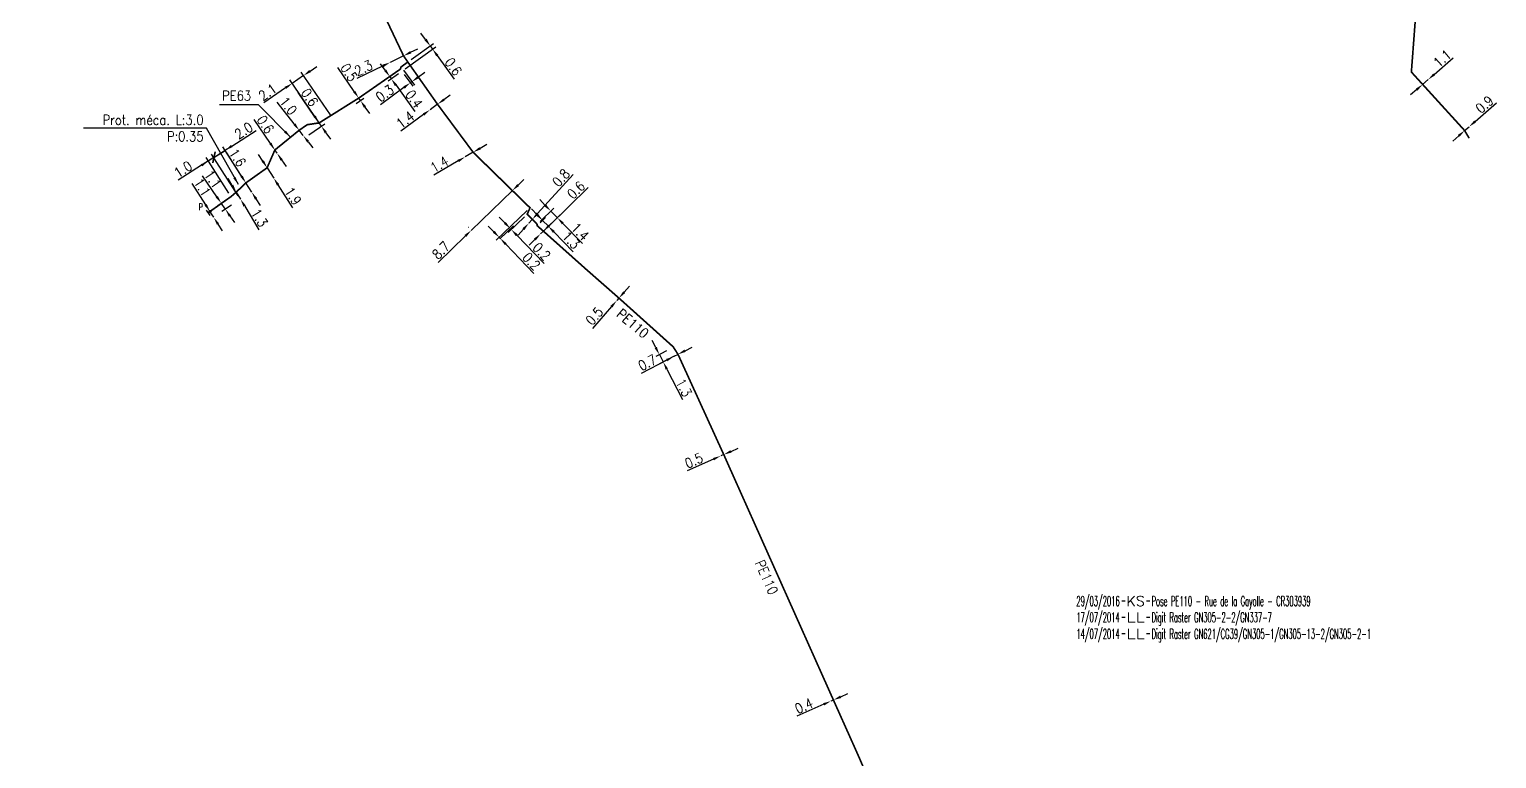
# Model space of a CAD drawing. Header units: millimetres. Extents: x 107999 to 109004, y 120010 to 121005.
# Drawn here: x 108782.5 to 109004.2, y 120243.1 to 120353.3 of the extents above; entities that cross this region are included whole.
import ezdxf
from ezdxf.enums import TextEntityAlignment as Align

# ---------------------------------------------------------------- set-up
doc = ezdxf.new("R2010")
doc.units = ezdxf.units.MM
doc.header["$PDMODE"] = 34
for name, pattern in [('DOT', [6.35, 0, -6.35]), ('L_100_PE', [14, 10, -1.5, 1, -1.5]), ('L_25_PE', [2000, 1000, 1000])]:
    doc.linetypes.add(name, pattern=pattern)
doc.layers.get('0').update_dxf_attribs({"linetype": 'CONTINUOUS'})
doc.layers.get('Defpoints').update_dxf_attribs({"linetype": 'CONTINUOUS'})
for name, color, linetype in [('L_140', 3, 'CONTINUOUS'), ('L_150', 1, 'CONTINUOUS'), ('L_300', 7, 'CONTINUOUS'), ('L_340', 7, 'CONTINUOUS'), ('L_420', 7, 'DOT'), ('L_910', 7, 'CONTINUOUS')]:
    doc.layers.add(name, color=color, linetype=linetype)
doc.styles.add('G_ROMANS', font='ROMANS.SHX', dxfattribs={"width": 0.75})
doc.styles.get("Standard").update_dxf_attribs({"font": 'romans.shx', "width": 0.85})
doc.dimstyles.get("Standard").update_dxf_attribs({"dimtxt": 1.5, "dimasz": 1.2, "dimexe": 0.625, "dimexo": 0.625, "dimgap": 0.25, "dimtad": 1, "dimdec": 1, "dimzin": 0, "dimdsep": 46, "dimtxsty": 'Standard', "dimcen": -0.5, "dimadec": 0, "dimazin": 0, "dimtfac": 1, "dimtdec": 1, "dimtmove": 0, "dimatfit": 3, "dimfxl": 0, "dimtolj": 1, "dimtzin": 0, "dimarcsym": 0})

# ---------------------------------------------------------------- blocks, each defined once
blk = doc.blocks.new('GIS_MODF')
at = {"color": 0, "linetype": 'Continuous', "flags": 128}
for points in [[(-2.18, -0.01), (-1.68, -0.01)], [(1.52, -0.01), (2.02, -0.01)]]:
    blk.add_lwpolyline(points, dxfattribs=at)
at = {"color": 0, "linetype": 'Continuous', "width": 0.5}
blk.add_attdef('DATE', text='', height=1.5, dxfattribs=at).set_placement((-2.5, -0.8), align=Align.RIGHT)
at = {"color": 0, "linetype": 'Continuous', "width": 1.771291}
blk.add_attdef('USER', text='', height=1.5, dxfattribs=at).set_placement((-1.51, -0.8), (1.28, -0.8), align=Align.FIT)
at = {"color": 0, "linetype": 'Continuous', "width": 0.5}
blk.add_attdef('DESC', (2.29, -0.8), '', height=1.5, dxfattribs=at)
blk = doc.blocks.new('*D653')
at = {"layer": 'Defpoints', "color": 0, "linetype": 'Continuous', "transparency": 16777216}
for p in [(108903.95, 120251.97), (108903.95, 120251.97), (108903.58, 120251.81)]:
    blk.add_point(p, dxfattribs=at)
at = {"layer": 'L_150', "color": 0, "linetype": 'Continuous', "lineweight": -2, "transparency": 16777216}
for p, q in [((108903.95, 120251.97), (108903.58, 120251.81)), ((108905.05, 120252.46), (108906.14, 120252.94)), ((108902.49, 120251.32), (108898.44, 120249.52)), ((108904.2, 120251.4), (108904.2, 120251.4))]:
    blk.add_line(p, q, dxfattribs=at)
at = {"layer": 'L_150', "color": 0, "linetype": 'Continuous', "transparency": 16777216}
for points in [[(108904.96, 120252.64), (108905.13, 120252.27), (108903.95, 120251.97)], [(108902.41, 120251.5), (108902.57, 120251.14), (108903.58, 120251.81)]]:
    blk.add_solid(points, dxfattribs=at)
at = {"layer": 'L_150', "color": 0, "linetype": 'Continuous', "transparency": 16777216, "insert": (108899.51, 120251.09), "char_height": 1.5, "attachment_point": 5, "rotation": 23.966}
blk.add_mtext('\\A1;0.4', dxfattribs=at)
blk = doc.blocks.new('*D654')
at = {"layer": 'Defpoints', "color": 0, "linetype": 'Continuous', "transparency": 16777216}
for p in [(108886.92, 120288.86), (108887.38, 120289.06), (108887.38, 120289.06)]:
    blk.add_point(p, dxfattribs=at)
at = {"layer": 'L_150', "color": 0, "linetype": 'Continuous', "lineweight": -2, "transparency": 16777216}
for p, q in [((108888.48, 120289.55), (108889.58, 120290.03)), ((108885.83, 120288.37), (108881.83, 120286.6)), ((108887.38, 120289.06), (108886.92, 120288.86))]:
    blk.add_line(p, q, dxfattribs=at)
at = {"layer": 'L_150', "color": 0, "linetype": 'Continuous', "transparency": 16777216}
for points in [[(108888.4, 120289.73), (108888.56, 120289.36), (108887.38, 120289.06)], [(108885.75, 120288.55), (108885.91, 120288.19), (108886.92, 120288.86)]]:
    blk.add_solid(points, dxfattribs=at)
at = {"layer": 'L_150', "color": 0, "linetype": 'Continuous', "transparency": 16777216, "insert": (108882.87, 120288.16), "char_height": 1.5, "attachment_point": 5, "rotation": 23.898}
blk.add_mtext('\\A1;0.5', dxfattribs=at)
blk = doc.blocks.new('*D655')
at = {"layer": 'Defpoints', "color": 0, "linetype": 'Continuous', "transparency": 16777216}
for p in [(108879.84, 120303.89), (108880.47, 120304.21), (108880.47, 120304.21)]:
    blk.add_point(p, dxfattribs=at)
at = {"layer": 'L_150', "color": 0, "linetype": 'Continuous', "lineweight": -2, "transparency": 16777216}
for p, q in [((108881.53, 120304.76), (108882.6, 120305.31)), ((108878.77, 120303.34), (108874.89, 120301.34)), ((108880.47, 120304.21), (108879.84, 120303.89))]:
    blk.add_line(p, q, dxfattribs=at)
at = {"layer": 'L_150', "color": 0, "linetype": 'Continuous', "transparency": 16777216}
for points in [[(108878.68, 120303.52), (108878.87, 120303.16), (108879.84, 120303.89)], [(108881.44, 120304.94), (108881.62, 120304.58), (108880.47, 120304.21)]]:
    blk.add_solid(points, dxfattribs=at)
at = {"layer": 'L_150', "color": 0, "linetype": 'Continuous', "transparency": 16777216, "insert": (108875.84, 120302.96), "char_height": 1.5, "attachment_point": 5, "rotation": 27.224}
blk.add_mtext('\\A1;0.7', dxfattribs=at)
blk = doc.blocks.new('*D656')
at = {"layer": 'Defpoints', "color": 0, "linetype": 'Continuous', "transparency": 16777216}
for p in [(108878.23, 120303.06), (108879.27, 120305), (108880.47, 120304.21)]:
    blk.add_point(p, dxfattribs=at)
at = {"layer": 'L_150', "color": 0, "linetype": 'Continuous', "lineweight": -2, "transparency": 16777216}
for p, q in [((108877.1, 120305.24), (108876.56, 120306.3)), ((108878.71, 120304.72), (108877.1, 120303.88)), ((108877.65, 120304.17), (108878.23, 120303.06)), ((108879.91, 120303.93), (108877.67, 120302.77)), ((108878.77, 120301.99), (108881.15, 120297.38))]:
    blk.add_line(p, q, dxfattribs=at)
at = {"layer": 'L_150', "color": 0, "linetype": 'Continuous', "transparency": 16777216}
for points in [[(108877.28, 120305.33), (108876.93, 120305.15), (108877.65, 120304.17)], [(108878.95, 120302.08), (108878.6, 120301.9), (108878.23, 120303.06)]]:
    blk.add_solid(points, dxfattribs=at)
at = {"layer": 'L_150', "color": 0, "linetype": 'Continuous', "transparency": 16777216, "insert": (108881.35, 120299.17), "char_height": 1.5, "attachment_point": 5, "rotation": 297.224}
blk.add_mtext('\\A1;1.3', dxfattribs=at)
blk = doc.blocks.new('*D760')
at = {"layer": 'Defpoints', "color": 0, "linetype": 'Continuous', "transparency": 16777216}
for p in [(109000, 120338.62), (109000, 120338.62), (108999.32, 120338.03)]:
    blk.add_point(p, dxfattribs=at)
at = {"layer": 'L_140', "color": 0, "linetype": 'Continuous', "lineweight": -2, "transparency": 16777216}
for p, q in [((109000.9, 120339.41), (109004.15, 120342.24)), ((108999.32, 120338.03), (109000, 120338.62)), ((108998.42, 120337.24), (108997.51, 120336.45))]:
    blk.add_line(p, q, dxfattribs=at)
at = {"layer": 'L_140', "color": 0, "linetype": 'Continuous', "transparency": 16777216}
for points in [[(109000.77, 120339.56), (109001.04, 120339.26), (109000, 120338.62)], [(108998.29, 120337.39), (108998.55, 120337.09), (108999.32, 120338.03)]]:
    blk.add_solid(points, dxfattribs=at)
at = {"layer": 'L_140', "color": 0, "linetype": 'Continuous', "transparency": 16777216, "insert": (109002.32, 120341.98), "char_height": 1.5, "attachment_point": 5, "rotation": 41.0803}
blk.add_mtext('\\A1;0.9', dxfattribs=at)
blk = doc.blocks.new('*D761')
at = {"layer": 'Defpoints', "color": 0, "linetype": 'Continuous', "transparency": 16777216}
for p in [(108992.97, 120345.01), (108993.8, 120345.73), (108993.8, 120345.73)]:
    blk.add_point(p, dxfattribs=at)
at = {"layer": 'L_140', "color": 0, "linetype": 'Continuous', "lineweight": -2, "transparency": 16777216}
for p, q in [((108994.71, 120346.52), (108997.59, 120349.03)), ((108992.97, 120345.01), (108993.8, 120345.73)), ((108992.07, 120344.22), (108991.16, 120343.43))]:
    blk.add_line(p, q, dxfattribs=at)
at = {"layer": 'L_140', "color": 0, "linetype": 'Continuous', "transparency": 16777216}
for points in [[(108991.94, 120344.37), (108992.2, 120344.07), (108992.97, 120345.01)], [(108994.58, 120346.67), (108994.84, 120346.37), (108993.8, 120345.73)]]:
    blk.add_solid(points, dxfattribs=at)
at = {"layer": 'L_140', "color": 0, "linetype": 'Continuous', "transparency": 16777216, "insert": (108995.94, 120348.92), "char_height": 1.5, "attachment_point": 5, "rotation": 41.0803}
blk.add_mtext('\\A1;1.1', dxfattribs=at)
blk = doc.blocks.new('*D843')
at = {"layer": 'Defpoints', "color": 0, "linetype": 'Continuous', "transparency": 16777216}
for p in [(108871.21, 120312.33), (108871.55, 120312.71), (108871.55, 120312.71)]:
    blk.add_point(p, dxfattribs=at)
at = {"layer": 'L_150', "color": 0, "linetype": 'Continuous', "lineweight": -2, "transparency": 16777216}
for p, q in [((108872.34, 120313.61), (108873.13, 120314.52)), ((108871.55, 120312.71), (108871.21, 120312.33)), ((108870.42, 120311.43), (108867.54, 120308.14))]:
    blk.add_line(p, q, dxfattribs=at)
at = {"layer": 'L_150', "color": 0, "linetype": 'Continuous', "transparency": 16777216}
for points in [[(108870.27, 120311.56), (108870.57, 120311.3), (108871.21, 120312.33)], [(108872.19, 120313.75), (108872.49, 120313.48), (108871.55, 120312.71)]]:
    blk.add_solid(points, dxfattribs=at)
at = {"layer": 'L_150', "color": 0, "linetype": 'Continuous', "transparency": 16777216, "insert": (108867.83, 120310), "char_height": 1.5, "attachment_point": 5, "rotation": 48.7257}
blk.add_mtext('\\A1;0.5', dxfattribs=at)
blk = doc.blocks.new('*D844')
at = {"layer": 'Defpoints', "color": 0, "linetype": 'Continuous', "transparency": 16777216}
for p in [(108826.25, 120339.19), (108826.25, 120339.19), (108824.16, 120337.03)]:
    blk.add_point(p, dxfattribs=at)
at = {"layer": 'L_150', "color": 0, "linetype": 'Continuous', "lineweight": -2, "transparency": 16777216}
for p, q in [((108825.57, 120340.18), (108823.1, 120343.79)), ((108824.68, 120337.39), (108827.11, 120339.05)), ((108826.59, 120338.7), (108826.25, 120339.19)), ((108827.27, 120337.71), (108827.95, 120336.72))]:
    blk.add_line(p, q, dxfattribs=at)
at = {"layer": 'L_150', "color": 0, "linetype": 'Continuous', "transparency": 16777216}
for points in [[(108825.74, 120340.3), (108825.41, 120340.07), (108826.25, 120339.19)], [(108827.43, 120337.82), (108827.1, 120337.6), (108826.59, 120338.7)]]:
    blk.add_solid(points, dxfattribs=at)
at = {"layer": 'L_150', "color": 0, "linetype": 'Continuous', "transparency": 16777216, "insert": (108824.82, 120343.05), "char_height": 1.5, "attachment_point": 5, "rotation": 304.4353}
blk.add_mtext('\\A1;0.6', dxfattribs=at)
blk = doc.blocks.new('*D608')
at = {"layer": 'Defpoints', "color": 0, "linetype": 'Continuous', "transparency": 16777216}
for p in [(108832.23, 120342.94), (108832.23, 120342.94), (108831.32, 120341.77)]:
    blk.add_point(p, dxfattribs=at)
at = {"layer": 'L_150', "color": 0, "linetype": 'Continuous', "lineweight": -2, "transparency": 16777216}
for p, q in [((108831.55, 120343.93), (108829.05, 120347.55)), ((108831.84, 120342.12), (108833, 120342.92)), ((108832.49, 120342.57), (108832.23, 120342.94)), ((108833.17, 120341.58), (108833.85, 120340.6))]:
    blk.add_line(p, q, dxfattribs=at)
at = {"layer": 'L_150', "color": 0, "linetype": 'Continuous', "transparency": 16777216}
for points in [[(108831.71, 120344.04), (108831.38, 120343.82), (108832.23, 120342.94)], [(108833.34, 120341.7), (108833.01, 120341.47), (108832.49, 120342.57)]]:
    blk.add_solid(points, dxfattribs=at)
at = {"layer": 'L_150', "color": 0, "linetype": 'Continuous', "transparency": 16777216, "insert": (108830.77, 120346.82), "char_height": 1.5, "attachment_point": 5, "rotation": 304.6299}
blk.add_mtext('\\A1;0.5', dxfattribs=at)
blk = doc.blocks.new('*D873')
at = {"layer": 'Defpoints', "color": 0, "linetype": 'Continuous', "transparency": 16777216}
for p in [(108836.98, 120348.34), (108836.98, 120348.34), (108839, 120349.33)]:
    blk.add_point(p, dxfattribs=at)
at = {"layer": 'L_150', "color": 0, "linetype": 'Continuous', "lineweight": -2, "transparency": 16777216}
for p, q in [((108840.07, 120349.86), (108841.15, 120350.38)), ((108835.9, 120347.81), (108831.97, 120345.89)), ((108839, 120349.33), (108836.98, 120348.34))]:
    blk.add_line(p, q, dxfattribs=at)
at = {"layer": 'L_150', "color": 0, "linetype": 'Continuous', "transparency": 16777216}
for points in [[(108839.99, 120350.04), (108840.16, 120349.68), (108839, 120349.33)], [(108835.81, 120347.99), (108835.99, 120347.63), (108836.98, 120348.34)]]:
    blk.add_solid(points, dxfattribs=at)
at = {"layer": 'L_150', "color": 0, "linetype": 'Continuous', "transparency": 16777216, "insert": (108832.96, 120347.49), "char_height": 1.5, "attachment_point": 5, "rotation": 26.0756}
blk.add_mtext('\\A1;2.3', dxfattribs=at)
blk = doc.blocks.new('*D874')
at = {"layer": 'Defpoints', "color": 0, "linetype": 'Continuous', "transparency": 16777216}
for p in [(108843.01, 120341.18), (108843.01, 120341.18), (108844.14, 120342)]:
    blk.add_point(p, dxfattribs=at)
at = {"layer": 'L_150', "color": 0, "linetype": 'Continuous', "lineweight": -2, "transparency": 16777216}
for p, q in [((108845.11, 120342.71), (108846.07, 120343.42)), ((108844.14, 120342), (108843.01, 120341.18)), ((108842.04, 120340.47), (108838.61, 120337.95))]:
    blk.add_line(p, q, dxfattribs=at)
at = {"layer": 'L_150', "color": 0, "linetype": 'Continuous', "transparency": 16777216}
for points in [[(108844.99, 120342.87), (108845.22, 120342.55), (108844.14, 120342)], [(108841.92, 120340.63), (108842.16, 120340.3), (108843.01, 120341.18)]]:
    blk.add_solid(points, dxfattribs=at)
at = {"layer": 'L_150', "color": 0, "linetype": 'Continuous', "transparency": 16777216, "insert": (108839.25, 120339.66), "char_height": 1.5, "attachment_point": 5, "rotation": 36.2515}
blk.add_mtext('\\A1;1.4', dxfattribs=at)
blk = doc.blocks.new('*D875')
at = {"layer": 'Defpoints', "color": 0, "linetype": 'Continuous', "transparency": 16777216}
for p in [(108848.31, 120334.05), (108848.31, 120334.05), (108849.52, 120334.75)]:
    blk.add_point(p, dxfattribs=at)
at = {"layer": 'L_150', "color": 0, "linetype": 'Continuous', "lineweight": -2, "transparency": 16777216}
for p, q in [((108849.52, 120334.75), (108848.31, 120334.05)), ((108850.56, 120335.35), (108851.59, 120335.96)), ((108847.27, 120333.44), (108843.6, 120331.3))]:
    blk.add_line(p, q, dxfattribs=at)
at = {"layer": 'L_150', "color": 0, "linetype": 'Continuous', "transparency": 16777216}
for points in [[(108847.17, 120333.61), (108847.37, 120333.27), (108848.31, 120334.05)], [(108850.46, 120335.53), (108850.66, 120335.18), (108849.52, 120334.75)]]:
    blk.add_solid(points, dxfattribs=at)
at = {"layer": 'L_150', "color": 0, "linetype": 'Continuous', "transparency": 16777216, "insert": (108844.41, 120332.93), "char_height": 1.5, "attachment_point": 5, "rotation": 30.2282}
blk.add_mtext('\\A1;1.4', dxfattribs=at)
blk = doc.blocks.new('*D876')
at = {"layer": 'Defpoints', "color": 0, "linetype": 'Continuous', "transparency": 16777216}
for p in [(108855.47, 120328.94), (108849.22, 120322.95), (108849.24, 120322.93)]:
    blk.add_point(p, dxfattribs=at)
at = {"layer": 'L_150', "color": 0, "linetype": 'Continuous', "lineweight": -2, "transparency": 16777216}
for p, q in [((108856.31, 120329.79), (108857.17, 120330.63)), ((108855.45, 120328.96), (108849.22, 120322.95)), ((108855.03, 120329.39), (108855.01, 120329.41)), ((108848.81, 120323.38), (108848.79, 120323.4)), ((108848.36, 120322.12), (108844.21, 120318.11))]:
    blk.add_line(p, q, dxfattribs=at)
at = {"layer": 'L_150', "color": 0, "linetype": 'Continuous', "transparency": 16777216}
for points in [[(108856.17, 120329.94), (108856.45, 120329.65), (108855.45, 120328.96)], [(108848.22, 120322.26), (108848.5, 120321.97), (108849.22, 120322.95)]]:
    blk.add_solid(points, dxfattribs=at)
at = {"layer": 'L_150', "color": 0, "linetype": 'Continuous', "transparency": 16777216, "insert": (108844.66, 120319.93), "char_height": 1.5, "attachment_point": 5, "rotation": 44.0012}
blk.add_mtext('\\A1;8.7', dxfattribs=at)
blk = doc.blocks.new('*D877')
at = {"layer": 'Defpoints', "color": 0, "linetype": 'Continuous', "transparency": 16777216}
for p in [(108823.23, 120338.08), (108823.84, 120337.29), (108823.84, 120337.29)]:
    blk.add_point(p, dxfattribs=at)
at = {"layer": 'L_150', "color": 0, "linetype": 'Continuous', "lineweight": -2, "transparency": 16777216}
for p, q in [((108822.49, 120339.03), (108819.91, 120342.32)), ((108823.84, 120337.29), (108823.23, 120338.08)), ((108824.58, 120336.35), (108825.32, 120335.4))]:
    blk.add_line(p, q, dxfattribs=at)
at = {"layer": 'L_150', "color": 0, "linetype": 'Continuous', "transparency": 16777216}
for points in [[(108822.65, 120339.15), (108822.33, 120338.9), (108823.23, 120338.08)], [(108824.74, 120336.47), (108824.43, 120336.22), (108823.84, 120337.29)]]:
    blk.add_solid(points, dxfattribs=at)
at = {"layer": 'L_150', "color": 0, "linetype": 'Continuous', "transparency": 16777216, "insert": (108821.61, 120341.76), "char_height": 1.5, "attachment_point": 5, "rotation": 308.047}
blk.add_mtext('\\A1;1.0', dxfattribs=at)
blk = doc.blocks.new('*D878')
at = {"layer": 'Defpoints', "color": 0, "linetype": 'Continuous', "transparency": 16777216}
for p in [(108819.56, 120335.1), (108819.9, 120334.6), (108819.9, 120334.6)]:
    blk.add_point(p, dxfattribs=at)
at = {"layer": 'L_150', "color": 0, "linetype": 'Continuous', "lineweight": -2, "transparency": 16777216}
for p, q in [((108818.88, 120336.09), (108816.42, 120339.7)), ((108819.9, 120334.6), (108819.56, 120335.1)), ((108820.57, 120333.61), (108821.25, 120332.62))]:
    blk.add_line(p, q, dxfattribs=at)
at = {"layer": 'L_150', "color": 0, "linetype": 'Continuous', "transparency": 16777216}
for points in [[(108819.05, 120336.2), (108818.72, 120335.97), (108819.56, 120335.1)], [(108820.74, 120333.72), (108820.41, 120333.5), (108819.9, 120334.6)]]:
    blk.add_solid(points, dxfattribs=at)
at = {"layer": 'L_150', "color": 0, "linetype": 'Continuous', "transparency": 16777216, "insert": (108818.14, 120338.95), "char_height": 1.5, "attachment_point": 5, "rotation": 304.3161}
blk.add_mtext('\\A1;0.6', dxfattribs=at)
blk = doc.blocks.new('*D879')
at = {"layer": 'Defpoints', "color": 0, "linetype": 'Continuous', "transparency": 16777216}
for p in [(108813.73, 120328.73), (108814.38, 120327.65), (108814.38, 120327.65)]:
    blk.add_point(p, dxfattribs=at)
at = {"layer": 'L_150', "color": 0, "linetype": 'Continuous', "lineweight": -2, "transparency": 16777216}
for p, q in [((108813.11, 120329.75), (108812.49, 120330.78)), ((108813.73, 120328.73), (108814.38, 120327.65)), ((108815, 120326.63), (108817.16, 120323.04))]:
    blk.add_line(p, q, dxfattribs=at)
at = {"layer": 'L_150', "color": 0, "linetype": 'Continuous', "transparency": 16777216}
for points in [[(108813.28, 120329.86), (108812.94, 120329.65), (108813.73, 120328.73)], [(108815.17, 120326.73), (108814.82, 120326.52), (108814.38, 120327.65)]]:
    blk.add_solid(points, dxfattribs=at)
at = {"layer": 'L_150', "color": 0, "linetype": 'Continuous', "transparency": 16777216, "insert": (108817.24, 120324.84), "char_height": 1.5, "attachment_point": 5, "rotation": 301.1039}
blk.add_mtext('\\A1;1.3', dxfattribs=at)
blk = doc.blocks.new('*D880')
at = {"layer": 'Defpoints', "color": 0, "linetype": 'Continuous', "transparency": 16777216}
for p in [(108809.75, 120325.8), (108810.32, 120324.92), (108810.32, 120324.92)]:
    blk.add_point(p, dxfattribs=at)
at = {"layer": 'L_340', "color": 0, "linetype": 'Continuous', "lineweight": -2, "transparency": 16777216}
for p, q in [((108809.11, 120326.81), (108807.05, 120330.04)), ((108810.32, 120324.92), (108809.75, 120325.8)), ((108810.96, 120323.9), (108811.61, 120322.89))]:
    blk.add_line(p, q, dxfattribs=at)
at = {"layer": 'L_340', "color": 0, "linetype": 'Continuous', "transparency": 16777216}
for points in [[(108809.28, 120326.92), (108808.94, 120326.7), (108809.75, 120325.8)], [(108811.13, 120324.01), (108810.8, 120323.8), (108810.32, 120324.92)]]:
    blk.add_solid(points, dxfattribs=at)
at = {"layer": 'L_340', "color": 0, "linetype": 'Continuous', "transparency": 16777216, "insert": (108808.6, 120329.47), "char_height": 1.5, "attachment_point": 5, "rotation": 302.55}
blk.add_mtext('\\A1;1.1', dxfattribs=at)
blk = doc.blocks.new('_Oblique')
at = {"color": 0, "linetype": 'ByBlock', "lineweight": -2}
blk.add_line((-0.5, -0.5), (0.5, 0.5), dxfattribs=at)
blk = doc.blocks.new('*D881')
at = {"layer": 'Defpoints', "color": 0, "linetype": 'Continuous', "transparency": 16777216}
for p in [(108810.35, 120333.97), (108812.95, 120328.03), (108814.38, 120327.66)]:
    blk.add_point(p, dxfattribs=at)
at = {"layer": 'L_150', "color": 0, "linetype": 'Continuous', "lineweight": -2, "transparency": 16777216}
for p, q in [((108812.61, 120328.56), (108809.17, 120333.96)), ((108810.35, 120333.97), (108809.5, 120333.43)), ((108814.04, 120328.18), (108810.01, 120334.49)), ((108810.35, 120333.97), (108812.37, 120335.26)), ((108808.49, 120332.78), (108804.96, 120330.53))]:
    blk.add_line(p, q, dxfattribs=at)
at = {"layer": 'L_150', "color": 0, "linetype": 'Continuous', "transparency": 16777216}
blk.add_solid([(108808.39, 120332.95), (108808.6, 120332.62), (108809.5, 120333.43)], dxfattribs=at)
at = {"layer": 'L_150', "color": 0, "linetype": 'Continuous', "lineweight": -2, "transparency": 16777216, "xscale": 1.2, "yscale": 1.2, "zscale": 1.2, "rotation": 212.5469693203085}
blk.add_blockref('_Oblique', (108810.35, 120333.97), dxfattribs=at)
at = {"layer": 'L_150', "color": 0, "linetype": 'Continuous', "transparency": 16777216, "insert": (108805.68, 120332.18), "char_height": 1.5, "attachment_point": 5, "rotation": 32.547}
blk.add_mtext('\\A1;1.0', dxfattribs=at)
blk = doc.blocks.new('*D882')
at = {"layer": 'Defpoints', "color": 0, "linetype": 'Continuous', "transparency": 16777216}
for p in [(108810.35, 120333.97), (108815.04, 120330.33), (108814.38, 120327.66)]:
    blk.add_point(p, dxfattribs=at)
at = {"layer": 'L_150', "color": 0, "linetype": 'Continuous', "lineweight": -2, "transparency": 16777216}
for p, q in [((108813.04, 120335.69), (108816.73, 120338.04)), ((108810.35, 120333.97), (108808.32, 120332.68)), ((108814.04, 120328.18), (108810.01, 120334.49)), ((108810.35, 120333.97), (108812.03, 120335.04)), ((108814.7, 120330.86), (108811.7, 120335.57))]:
    blk.add_line(p, q, dxfattribs=at)
at = {"layer": 'L_150', "color": 0, "linetype": 'Continuous', "transparency": 16777216}
blk.add_solid([(108812.94, 120335.86), (108813.15, 120335.52), (108812.03, 120335.04)], dxfattribs=at)
at = {"layer": 'L_150', "color": 0, "linetype": 'Continuous', "lineweight": -2, "transparency": 16777216, "xscale": 1.2, "yscale": 1.2, "zscale": 1.2, "rotation": 32.54696933285606}
blk.add_blockref('_Oblique', (108810.35, 120333.97), dxfattribs=at)
at = {"layer": 'L_150', "color": 0, "linetype": 'Continuous', "transparency": 16777216, "insert": (108814.85, 120338.03), "char_height": 1.5, "attachment_point": 5, "rotation": 32.547}
blk.add_mtext('\\A1;2.0', dxfattribs=at)
blk = doc.blocks.new('*D883')
at = {"layer": 'Defpoints', "color": 0, "linetype": 'Continuous', "transparency": 16777216}
for p in [(108812.96, 120328.07), (108812.09, 120326.13), (108813.53, 120327.13)]:
    blk.add_point(p, dxfattribs=at)
at = {"layer": 'L_150', "color": 0, "linetype": 'Continuous', "lineweight": -2, "transparency": 16777216}
for p, q in [((108810.79, 120328.03), (108808.62, 120331.18)), ((108812.45, 120327.71), (108810.95, 120326.68)), ((108812.09, 120326.13), (108811.47, 120327.04)), ((108813.01, 120326.77), (108811.57, 120325.78)), ((108812.77, 120325.15), (108813.45, 120324.16))]:
    blk.add_line(p, q, dxfattribs=at)
at = {"layer": 'L_150', "color": 0, "linetype": 'Continuous', "transparency": 16777216}
for points in [[(108810.95, 120328.14), (108810.62, 120327.91), (108811.47, 120327.04)], [(108812.93, 120325.26), (108812.6, 120325.03), (108812.09, 120326.13)]]:
    blk.add_solid(points, dxfattribs=at)
at = {"layer": 'L_150', "color": 0, "linetype": 'Continuous', "transparency": 16777216, "insert": (108810.19, 120330.67), "char_height": 1.5, "attachment_point": 5, "rotation": 304.5296}
blk.add_mtext('\\A1;1.1', dxfattribs=at)
blk = doc.blocks.new('*D884')
at = {"layer": 'Defpoints', "color": 0, "linetype": 'Continuous', "transparency": 16777216}
for p in [(108818.39, 120332.41), (108819.39, 120330.85), (108819.39, 120330.85)]:
    blk.add_point(p, dxfattribs=at)
at = {"layer": 'L_150', "color": 0, "linetype": 'Continuous', "lineweight": -2, "transparency": 16777216}
for p, q in [((108817.74, 120333.42), (108817.1, 120334.43)), ((108818.39, 120332.41), (108819.39, 120330.85)), ((108820.03, 120329.84), (108822.25, 120326.36))]:
    blk.add_line(p, q, dxfattribs=at)
at = {"layer": 'L_150', "color": 0, "linetype": 'Continuous', "transparency": 16777216}
for points in [[(108817.91, 120333.53), (108817.58, 120333.32), (108818.39, 120332.41)], [(108820.2, 120329.95), (108819.86, 120329.73), (108819.39, 120330.85)]]:
    blk.add_solid(points, dxfattribs=at)
at = {"layer": 'L_150', "color": 0, "linetype": 'Continuous', "transparency": 16777216, "insert": (108822.31, 120328.13), "char_height": 1.5, "attachment_point": 5, "rotation": 302.547}
blk.add_mtext('\\A1;1.9', dxfattribs=at)
blk = doc.blocks.new('L_340_07')
at = {"color": 0, "linetype": 'Continuous', "const_width": 0.25, "flags": 128}
blk.add_lwpolyline([(0, 0), (0.35, 0)], dxfattribs=at)
at = {"color": 0, "linetype": 'Continuous', "flags": 128}
blk.add_lwpolyline([(0.35, -0.5), (0.35, 0.5)], dxfattribs=at)
at = {"color": 0, "linetype": 'Continuous', "width": 0.75, "flags": 3}
for tag, p in [('DEF_LEG', (0.72, -3.47)), ('DEF_COUP', (0.72, -5.97)), ('DEF_TYPE', (0.72, -8.47))]:
    blk.add_attdef(tag, text='', height=1.2, dxfattribs=at).set_placement(p, align=Align.MIDDLE)
blk = doc.blocks.new('*D895')
at = {"layer": 'Defpoints', "color": 0, "linetype": 'Continuous', "transparency": 16777216}
for p in [(108843.38, 120350.34), (108839.65, 120348.39), (108838.74, 120346.99)]:
    blk.add_point(p, dxfattribs=at)
at = {"layer": 'L_150', "color": 0, "linetype": 'Continuous', "lineweight": -2, "transparency": 16777216}
for p, q in [((108842.33, 120351.8), (108841.63, 120352.77)), ((108839.25, 120347.36), (108843.89, 120350.7)), ((108840.16, 120348.76), (108843.54, 120351.19)), ((108843.03, 120350.83), (108843.38, 120350.34)), ((108844.09, 120349.37), (108846.64, 120345.82))]:
    blk.add_line(p, q, dxfattribs=at)
at = {"layer": 'L_150', "color": 0, "linetype": 'Continuous', "transparency": 16777216}
for points in [[(108842.49, 120351.92), (108842.17, 120351.68), (108843.03, 120350.83)], [(108844.25, 120349.48), (108843.92, 120349.25), (108843.38, 120350.34)]]:
    blk.add_solid(points, dxfattribs=at)
at = {"layer": 'L_150', "color": 0, "linetype": 'Continuous', "transparency": 16777216, "insert": (108846.53, 120347.69), "char_height": 1.5, "attachment_point": 5, "rotation": 305.8213}
blk.add_mtext('\\A1;0.6', dxfattribs=at)
blk = doc.blocks.new('*D896')
at = {"layer": 'Defpoints', "color": 0, "linetype": 'Continuous', "transparency": 16777216}
for p in [(108838.63, 120347.65), (108838.74, 120346.99), (108840.03, 120345.24)]:
    blk.add_point(p, dxfattribs=at)
at = {"layer": 'L_150', "color": 0, "linetype": 'Continuous', "lineweight": -2, "transparency": 16777216}
for p, q in [((108839, 120347.15), (108840.64, 120344.91)), ((108839.11, 120346.49), (108840.4, 120344.74)), ((108840.27, 120345.42), (108840.03, 120345.24)), ((108841.24, 120346.13), (108842.2, 120346.84)), ((108839.06, 120344.53), (108835.5, 120341.92))]:
    blk.add_line(p, q, dxfattribs=at)
at = {"layer": 'L_150', "color": 0, "linetype": 'Continuous', "transparency": 16777216}
for points in [[(108838.94, 120344.69), (108839.18, 120344.37), (108840.03, 120345.24)], [(108841.12, 120346.29), (108841.36, 120345.97), (108840.27, 120345.42)]]:
    blk.add_solid(points, dxfattribs=at)
at = {"layer": 'L_150', "color": 0, "linetype": 'Continuous', "transparency": 16777216, "insert": (108836.18, 120343.66), "char_height": 1.5, "attachment_point": 5, "rotation": 36.2671}
blk.add_mtext('\\A1;0.3', dxfattribs=at)
blk = doc.blocks.new('*D897')
at = {"layer": 'Defpoints', "color": 0, "linetype": 'Continuous', "transparency": 16777216}
for p in [(108838.51, 120347.31), (108837.16, 120345.85), (108838.74, 120346.99)]:
    blk.add_point(p, dxfattribs=at)
at = {"layer": 'L_150', "color": 0, "linetype": 'Continuous', "lineweight": -2, "transparency": 16777216}
for p, q in [((108836.23, 120347.15), (108835.53, 120348.12)), ((108838, 120346.95), (108836.42, 120345.81)), ((108838.24, 120346.62), (108836.66, 120345.48)), ((108836.93, 120346.17), (108837.16, 120345.85)), ((108837.87, 120344.88), (108840.73, 120340.92))]:
    blk.add_line(p, q, dxfattribs=at)
at = {"layer": 'L_150', "color": 0, "linetype": 'Continuous', "transparency": 16777216}
for points in [[(108836.39, 120347.26), (108836.07, 120347.03), (108836.93, 120346.17)], [(108838.03, 120344.99), (108837.7, 120344.76), (108837.16, 120345.85)]]:
    blk.add_solid(points, dxfattribs=at)
at = {"layer": 'L_150', "color": 0, "linetype": 'Continuous', "transparency": 16777216, "insert": (108840.59, 120342.81), "char_height": 1.5, "attachment_point": 5, "rotation": 305.8213}
blk.add_mtext('\\A1;0.4', dxfattribs=at)
blk = doc.blocks.new('*D898')
at = {"layer": 'Defpoints', "color": 0, "linetype": 'Continuous', "transparency": 16777216}
for p in [(108859.19, 120323.66), (108860.88, 120323.56), (108859.7, 120322.41)]:
    blk.add_point(p, dxfattribs=at)
at = {"layer": 'L_150', "color": 0, "linetype": 'Continuous', "lineweight": -2, "transparency": 16777216}
for p, q in [((108859.17, 120325.32), (108858.33, 120326.18)), ((108859.64, 120324.1), (108860.46, 120324.9)), ((108860.01, 120324.46), (108860.88, 120323.56)), ((108860.14, 120322.84), (108861.33, 120324)), ((108861.72, 120322.71), (108864.65, 120319.71))]:
    blk.add_line(p, q, dxfattribs=at)
at = {"layer": 'L_150', "color": 0, "linetype": 'Continuous', "transparency": 16777216}
for points in [[(108859.32, 120325.46), (108859.03, 120325.18), (108860.01, 120324.46)], [(108861.87, 120322.85), (108861.58, 120322.57), (108860.88, 120323.56)]]:
    blk.add_solid(points, dxfattribs=at)
at = {"layer": 'L_150', "color": 0, "linetype": 'Continuous', "transparency": 16777216, "insert": (108864.32, 120321.48), "char_height": 1.5, "attachment_point": 5, "rotation": 314.3101}
blk.add_mtext('\\A1;1.3', dxfattribs=at)
blk = doc.blocks.new('*D899')
at = {"layer": 'Defpoints', "color": 0, "linetype": 'Continuous', "transparency": 16777216}
for p in [(108859.19, 120323.86), (108862.22, 120324.87), (108859.7, 120322.41)]:
    blk.add_point(p, dxfattribs=at)
at = {"layer": 'L_150', "color": 0, "linetype": 'Continuous', "lineweight": -2, "transparency": 16777216}
for p, q in [((108860.41, 120326.73), (108859.57, 120327.59)), ((108859.63, 120324.3), (108861.69, 120326.31)), ((108860.14, 120322.84), (108862.67, 120325.31)), ((108861.24, 120325.87), (108862.22, 120324.87)), ((108863.06, 120324.01), (108866.03, 120320.97))]:
    blk.add_line(p, q, dxfattribs=at)
at = {"layer": 'L_150', "color": 0, "linetype": 'Continuous', "transparency": 16777216}
for points in [[(108860.55, 120326.87), (108860.26, 120326.59), (108861.24, 120325.87)], [(108863.2, 120324.15), (108862.92, 120323.87), (108862.22, 120324.87)]]:
    blk.add_solid(points, dxfattribs=at)
at = {"layer": 'L_150', "color": 0, "linetype": 'Continuous', "transparency": 16777216, "insert": (108865.68, 120322.76), "char_height": 1.5, "attachment_point": 5, "rotation": 314.3101}
blk.add_mtext('\\A1;1.4', dxfattribs=at)
blk = doc.blocks.new('*D900')
at = {"layer": 'Defpoints', "color": 0, "linetype": 'Continuous', "transparency": 16777216}
for p in [(108859.7, 120322.41), (108859.7, 120322.41), (108860.13, 120322.83)]:
    blk.add_point(p, dxfattribs=at)
at = {"layer": 'L_150', "color": 0, "linetype": 'Continuous', "lineweight": -2, "transparency": 16777216}
for p, q in [((108860.99, 120323.66), (108866.9, 120329.44)), ((108858.84, 120321.57), (108857.98, 120320.73)), ((108859.7, 120322.41), (108860.13, 120322.83))]:
    blk.add_line(p, q, dxfattribs=at)
at = {"layer": 'L_150', "color": 0, "linetype": 'Continuous', "transparency": 16777216}
for points in [[(108860.85, 120323.81), (108861.12, 120323.52), (108860.13, 120322.83)], [(108858.7, 120321.71), (108858.98, 120321.42), (108859.7, 120322.41)]]:
    blk.add_solid(points, dxfattribs=at)
at = {"layer": 'L_150', "color": 0, "linetype": 'Continuous', "transparency": 16777216, "insert": (108865.07, 120329.05), "char_height": 1.5, "attachment_point": 5, "rotation": 44.3101}
blk.add_mtext('\\A1;0.6', dxfattribs=at)
blk = doc.blocks.new('*D901')
at = {"layer": 'Defpoints', "color": 0, "linetype": 'Continuous', "transparency": 16777216}
for p in [(108857.92, 120324.02), (108857.92, 120324.02), (108858.46, 120324.61)]:
    blk.add_point(p, dxfattribs=at)
at = {"layer": 'L_150', "color": 0, "linetype": 'Continuous', "lineweight": -2, "transparency": 16777216}
for p, q in [((108859.26, 120325.5), (108864.61, 120331.39)), ((108857.11, 120323.13), (108856.3, 120322.24)), ((108857.92, 120324.02), (108858.46, 120324.61))]:
    blk.add_line(p, q, dxfattribs=at)
at = {"layer": 'L_150', "color": 0, "linetype": 'Continuous', "transparency": 16777216}
for points in [[(108859.11, 120325.64), (108859.41, 120325.37), (108858.46, 120324.61)], [(108856.96, 120323.27), (108857.26, 120323), (108857.92, 120324.02)]]:
    blk.add_solid(points, dxfattribs=at)
at = {"layer": 'L_150', "color": 0, "linetype": 'Continuous', "transparency": 16777216, "insert": (108862.8, 120330.89), "char_height": 1.5, "attachment_point": 5, "rotation": 47.7737}
blk.add_mtext('\\A1;0.8', dxfattribs=at)
blk = doc.blocks.new('*D902')
at = {"layer": 'Defpoints', "color": 0, "linetype": 'Continuous', "transparency": 16777216}
for p in [(108858.11, 120326.36), (108853.08, 120321.23), (108853.61, 120321.74)]:
    blk.add_point(p, dxfattribs=at)
at = {"layer": 'L_150', "color": 0, "linetype": 'Continuous', "lineweight": -2, "transparency": 16777216}
for p, q in [((108857.66, 120325.93), (108853.02, 120321.45)), ((108852.63, 120322.74), (108851.8, 120323.61)), ((108853.47, 120321.88), (108853.61, 120321.74)), ((108853.53, 120321.66), (108854.06, 120322.17)), ((108854.44, 120320.87), (108858.71, 120316.45))]:
    blk.add_line(p, q, dxfattribs=at)
at = {"layer": 'L_150', "color": 0, "linetype": 'Continuous', "transparency": 16777216}
for points in [[(108852.78, 120322.88), (108852.49, 120322.6), (108853.47, 120321.88)], [(108854.58, 120321.01), (108854.3, 120320.73), (108853.61, 120321.74)]]:
    blk.add_solid(points, dxfattribs=at)
at = {"layer": 'L_150', "color": 0, "linetype": 'Continuous', "transparency": 16777216, "insert": (108858.33, 120318.28), "char_height": 1.5, "attachment_point": 5, "rotation": 313.9967}
blk.add_mtext('\\A1;0.2', dxfattribs=at)
blk = doc.blocks.new('*D903')
at = {"layer": 'Defpoints', "color": 0, "linetype": 'Continuous', "transparency": 16777216}
for p in [(108857.74, 120325.45), (108855.14, 120323.22), (108853.08, 120321.23)]:
    blk.add_point(p, dxfattribs=at)
at = {"layer": 'L_150', "color": 0, "linetype": 'Continuous', "lineweight": -2, "transparency": 16777216}
for p, q in [((108854.31, 120324.08), (108853.47, 120324.94)), ((108853.53, 120321.66), (108855.59, 120323.65)), ((108857.29, 120325.02), (108854.83, 120322.64)), ((108855.14, 120323.22), (108855.28, 120323.07)), ((108856.11, 120322.21), (108860.25, 120317.92))]:
    blk.add_line(p, q, dxfattribs=at)
at = {"layer": 'L_150', "color": 0, "linetype": 'Continuous', "transparency": 16777216}
for points in [[(108854.45, 120324.22), (108854.16, 120323.94), (108855.14, 120323.22)], [(108856.26, 120322.35), (108855.97, 120322.07), (108855.28, 120323.07)]]:
    blk.add_solid(points, dxfattribs=at)
at = {"layer": 'L_150', "color": 0, "linetype": 'Continuous', "transparency": 16777216, "insert": (108859.87, 120319.75), "char_height": 1.5, "attachment_point": 5, "rotation": 313.9967}
blk.add_mtext('\\A1;0.2', dxfattribs=at)
blk = doc.blocks.new('*D923')
at = {"layer": 'Defpoints', "color": 0, "linetype": 'Continuous', "transparency": 16777216}
for p in [(108815.17, 120330.12), (108816.06, 120328.73), (108816.06, 120328.73)]:
    blk.add_point(p, dxfattribs=at)
at = {"layer": 'L_150', "color": 0, "linetype": 'Continuous', "lineweight": -2, "transparency": 16777216}
for p, q in [((108814.53, 120331.13), (108812.28, 120334.66)), ((108816.06, 120328.73), (108815.17, 120330.12)), ((108816.71, 120327.72), (108817.35, 120326.71))]:
    blk.add_line(p, q, dxfattribs=at)
at = {"layer": 'L_150', "color": 0, "linetype": 'Continuous', "transparency": 16777216}
for points in [[(108814.7, 120331.24), (108814.36, 120331.03), (108815.17, 120330.12)], [(108816.88, 120327.83), (108816.54, 120327.61), (108816.06, 120328.73)]]:
    blk.add_solid(points, dxfattribs=at)
at = {"layer": 'L_150', "color": 0, "linetype": 'Continuous', "transparency": 16777216, "insert": (108813.92, 120333.94), "char_height": 1.5, "attachment_point": 5, "rotation": 302.547}
blk.add_mtext('\\A1;1.6', dxfattribs=at)
blk = doc.blocks.new('L_300_12')
at = {"color": 0, "linetype": 'Continuous', "const_width": 0.248, "flags": 128}
blk.add_lwpolyline([(-0.13, 0, 1), (0.13, 0, 1)], format="xyb", close=True, dxfattribs=at)
at = {"linetype": 'Continuous', "style": 'G_ROMANS', "width": 0.75}
blk.add_attdef('P', text='', height=1, dxfattribs=at).set_placement((0, 1.33), align=Align.MIDDLE_CENTER)
at = {"color": 0, "linetype": 'Continuous', "width": 0.75, "flags": 3}
for tag, p in [('DEF_LEG', (0, -5)), ('DEF_COUP', (0, -7.5)), ('DEF_TYPE', (0, -10))]:
    blk.add_attdef(tag, text='', height=1.2, dxfattribs=at).set_placement(p, align=Align.MIDDLE)
blk = doc.blocks.new('*D924')
at = {"layer": 'Defpoints', "color": 0, "linetype": 'Continuous', "transparency": 16777216}
for p in [(108822.16, 120345.16), (108826.59, 120338.7), (108828.32, 120339.88)]:
    blk.add_point(p, dxfattribs=at)
at = {"layer": 'L_150', "color": 0, "linetype": 'Continuous', "lineweight": -2, "transparency": 16777216}
for p, q in [((108824.89, 120347.03), (108825.88, 120347.7)), ((108826.23, 120339.21), (108821.81, 120345.68)), ((108823.9, 120346.35), (108822.16, 120345.16)), ((108827.97, 120340.4), (108823.54, 120346.86)), ((108821.17, 120344.48), (108817.87, 120342.22))]:
    blk.add_line(p, q, dxfattribs=at)
at = {"layer": 'L_150', "color": 0, "linetype": 'Continuous', "transparency": 16777216}
for points in [[(108821.06, 120344.65), (108821.29, 120344.32), (108822.16, 120345.16)], [(108824.77, 120347.19), (108825, 120346.86), (108823.9, 120346.35)]]:
    blk.add_solid(points, dxfattribs=at)
at = {"layer": 'L_150', "color": 0, "linetype": 'Continuous', "transparency": 16777216, "insert": (108818.46, 120343.84), "char_height": 1.5, "attachment_point": 5, "rotation": 34.3766}
blk.add_mtext('\\A1;2.1', dxfattribs=at)

msp = doc.modelspace()

# ---------------------------------------------------------------- linework, layer by layer
at = {"layer": 'L_140', "linetype": 'L_100_PE', "const_width": 0.25, "flags": 128}
msp.add_lwpolyline([(109000, 120336.88), (108999.32, 120338.03), (108992.97, 120345.01), (108991.27, 120346.88), (108991.84, 120354.44), (108991.04, 120355.46), (108983.73, 120364.85), (108977.62, 120371.93), (108976.77, 120372.92)], dxfattribs=at)
at = {"layer": 'L_150', "linetype": 'L_25_PE', "flags": 128}
msp.add_lwpolyline([(108770.43, 120446.17, 0.25, 0.25, 0), (108771.52, 120445.21, 0.25, 0.25, 0), (108778.19, 120439.36, 0.25, 0.25, 0), (108790.99, 120428.25, 0.25, 0.25, 0), (108797.39, 120422.63, 0.25, 0.25, 0), (108803.22, 120417.2, 0.25, 0.25, 0), (108808.46, 120409.15, 0.25, 0.25, 0), (108814.74, 120397.94, 0.25, 0.25, 0), (108821.38, 120385.94, 0.25, 0.25, 0), (108824.4, 120379.82, 0.25, 0.25, 0), (108829.92, 120367.89, 0.25, 0.25, 0), (108834.46, 120358.89, 0.25, 0.25, 0), (108839, 120349.33, 0.25, 0.25, 0), (108839.65, 120348.39, 0.25, 0.25, 0), (108844.14, 120342, 0.25, 0.25, 0), (108849.52, 120334.75, 0.25, 0.25, 0), (108855.47, 120328.94, 0.25, 0.25, 0), (108858.11, 120326.36, 0.25, 0.25, 0), (108857.69, 120325.4, 0.25, 0.25, 0), (108858.46, 120324.61, 0.25, 0.25, 0), (108859.19, 120323.86, 0.25, 0.25, 0), (108859.19, 120323.66, 0.25, 0.25, 0), (108860.13, 120322.83, 0.25, 0.25, 0), (108866.72, 120316.95, 0.25, 0.25, 0), (108871.55, 120312.71, 0.25, 0.25, 0), (108871.55, 120312.71, 0.25, 0.25, 0), (108879.74, 120305.35, 0.25, 0.25, 0), (108880.47, 120304.21, 0.25, 0.25, 0), (108887.38, 120289.06, 0.25, 0.25, 0), (108903.95, 120251.97, 0.25, 0.25, 0), (108907.66, 120243.68, 0.25, 0.25, 0), (108911.14, 120235.66, 0.25, 0.25, 0), (108915.84, 120225.03, 0.25, 0.25, 0), (108915.84, 120225.03, 0.25, 0.25, 0), (108920.37, 120214.79, 0.25, 0.25, 0), (108925.55, 120217.07, 0, 0, 0)], format="xyseb", dxfattribs=at)
at = {"layer": 'L_150', "linetype": 'L_25_PE', "const_width": 0.25, "flags": 128}
msp.add_lwpolyline([(108839.65, 120348.39), (108838.63, 120347.65), (108838.51, 120347.31), (108832.23, 120342.94), (108826.25, 120339.19), (108824.45, 120338.92), (108823.23, 120338.08), (108819.56, 120335.1), (108818.39, 120332.41), (108815.17, 120330.12), (108813.73, 120328.73), (108812.96, 120328.07), (108809.75, 120325.8)], dxfattribs=at)

# ---------------------------------------------------------------- block references
at = {"layer": 'L_150'}
ref = msp.add_blockref('GIS_MODF', (108949.72, 120264.52), dxfattribs=at)
ref.add_attrib('DATE', '17/07/2014', dxfattribs={"layer": '0', "color": 0, "linetype": 'Continuous', "height": 1.5, "width": 0.5}).set_placement((108947.21, 120263.72), align=Align.RIGHT)
ref.add_attrib('USER', 'LL', dxfattribs={"layer": '0', "color": 0, "linetype": 'Continuous', "height": 1.5, "width": 1.180861}).set_placement((108948.21, 120263.72), (108950.99, 120263.72), align=Align.FIT)
ref.add_attrib('DESC', 'Digit Raster GN305-2-2/GN337-7', (108952.01, 120263.72), dxfattribs={"layer": '0', "color": 0, "linetype": 'Continuous', "height": 1.5, "width": 0.5})
ref = msp.add_blockref('GIS_MODF', (108949.72, 120262.01), dxfattribs=at)
ref.add_attrib('DATE', '14/07/2014', dxfattribs={"layer": '0', "color": 0, "linetype": 'Continuous', "height": 1.5, "width": 0.5}).set_placement((108947.21, 120261.21), align=Align.RIGHT)
ref.add_attrib('USER', 'LL', dxfattribs={"layer": '0', "color": 0, "linetype": 'Continuous', "height": 1.5, "width": 1.180861}).set_placement((108948.21, 120261.21), (108950.99, 120261.21), align=Align.FIT)
ref.add_attrib('DESC', 'Digit Raster GN621/CG39/GN305-1/GN305-13-2/GN305-2-1', (108952.01, 120261.21), dxfattribs={"layer": '0', "color": 0, "linetype": 'Continuous', "height": 1.5, "width": 0.5})
at = {"layer": 'L_300'}
ref = msp.add_blockref('L_300_12', (108809.75, 120325.8), dxfattribs=dict(at, rotation=35.23992343415802))
ref.add_attrib('P', 'P', dxfattribs={"layer": '0', "linetype": 'Continuous', "height": 1, "style": 'G_ROMANS', "width": 0.75}).set_placement((108808.36, 120326.49), align=Align.MIDDLE_CENTER)
at = {"layer": 'L_340', "rotation": 215.2399234341901}
msp.add_blockref('L_340_07', (108809.75, 120325.8), dxfattribs=at)
at = {"layer": 'L_910', "color": 7}
ref = msp.add_blockref('GIS_MODF', (108949.72, 120266.96), dxfattribs=at)
ref.add_attrib('DATE', '29/03/2016', dxfattribs={"layer": '0', "color": 0, "linetype": 'Continuous', "height": 1.5, "width": 0.5}).set_placement((108947.21, 120266.17), align=Align.RIGHT)
ref.add_attrib('USER', 'KS', dxfattribs={"layer": '0', "color": 0, "linetype": 'Continuous', "height": 1.5, "width": 1.025485}).set_placement((108948.21, 120266.17), (108950.99, 120266.17), align=Align.FIT)
ref.add_attrib('DESC', 'Pose PE110 - Rue de la Gayolle - CR303939', (108952.01, 120266.17), dxfattribs={"layer": '0', "color": 0, "linetype": 'Continuous', "height": 1.5, "width": 0.5})

# ---------------------------------------------------------------- texts
at = {"layer": 'L_150', "linetype": 'Continuous', "insert": (108815.97, 120342.56), "char_height": 1.5, "attachment_point": 9}
msp.add_mtext('\\A1;PE63', dxfattribs=at)
at = {"layer": 'L_150', "linetype": 'Continuous', "char_height": 1.5, "attachment_point": 9}
for insert, rotation in [((108875.22, 120306.52), 319.4817), ((108894.26, 120267.72), 293.7879)]:
    msp.add_mtext('PE110', dxfattribs=dict(at, insert=insert, rotation=rotation))
at = {"layer": 'L_420', "linetype": 'Continuous', "insert": (108808.78, 120336.4), "char_height": 1.5, "attachment_point": 9}
msp.add_mtext('\\A1;Prot. méca. L:3.0\\PP:0.35', dxfattribs=at)

# ---------------------------------------------------------------- dimensions: what is measured, and where the dimension line sits
at = {"layer": 'L_140', "linetype": 'Continuous'}
for base, p1, p2, picture, middle in [((108993.8, 120345.73), (108992.97, 120345.01), (108993.8, 120345.73), '*D761', (108996.6, 120348.17)), ((109000, 120338.62), (108999.32, 120338.03), (109000, 120338.62), '*D760', (109002.98, 120341.22))]:
    dim = msp.add_linear_dim(base=base, p1=p1, p2=p2, angle=221.0803, dimstyle='Standard', dxfattribs=at)
    dim.commit()
    dim.dimension.update_dxf_attribs({"geometry": picture, "text_midpoint": middle, "dimtype": 160})
at = {"layer": 'L_150', "linetype": 'Continuous'}
for base, p1, p2, angle, override, picture, middle in [((108843.38, 120350.34), (108839.65, 120348.39), (108838.74, 120346.99), 125.8213, {"dimatfit": 0}, '*D895', (108845.72, 120347.11)), ((108836.98, 120348.34), (108839, 120349.33), (108836.98, 120348.34), 26.0756, {"dimscale": 1, "dimlfac": 1, "dimlunit": 2, "dimatfit": 0}, '*D873', (108833.39, 120346.59)), ((108840.03, 120345.24), (108838.63, 120347.65), (108838.74, 120346.99), 36.2671, {"dimatfit": 0}, '*D896', (108836.78, 120342.85)), ((108837.16, 120345.85), (108838.51, 120347.31), (108838.74, 120346.99), 125.8213, {"dimatfit": 0}, '*D897', (108839.78, 120342.23)), ((108823.84, 120337.29), (108823.23, 120338.08), (108823.84, 120337.29), 128.047, {"dimatfit": 0}, '*D877', (108820.83, 120341.15)), ((108843.01, 120341.18), (108844.14, 120342), (108843.01, 120341.18), 36.2515, {"dimscale": 1, "dimlfac": 1, "dimlunit": 2, "dimatfit": 0}, '*D874', (108839.84, 120338.85)), ((108819.9, 120334.6), (108819.56, 120335.1), (108819.9, 120334.6), 124.3161, {"dimatfit": 0}, '*D878', (108817.31, 120338.39)), ((108810.35, 120333.97), (108815.04, 120330.33), (108814.38, 120327.65), 32.547, {"dimblk2": 'Oblique', "dimsah": 1, "dimatfit": 0}, '*D882', (108815.39, 120337.19)), ((108810.35, 120333.97), (108812.95, 120328.03), (108814.38, 120327.65), 212.547, {"dimblk2": 'Oblique', "dimsah": 1, "dimatfit": 0}, '*D881', (108806.22, 120331.33)), ((108816.0619, 120328.731), (108815.1745, 120330.1214), (108816.0619, 120328.731), 302.547, {"dimatfit": 0}, '*D923', (108813.0792, 120333.4044)), ((108819.39, 120330.85), (108818.39, 120332.41), (108819.39, 120330.85), 122.547, {"dimatfit": 0}, '*D884', (108821.46, 120327.59)), ((108848.31, 120334.05), (108849.52, 120334.75), (108848.31, 120334.05), 30.2282, {"dimscale": 1, "dimlfac": 1, "dimlunit": 2, "dimatfit": 0}, '*D875', (108844.92, 120332.07)), ((108812.09, 120326.13), (108812.96, 120328.07), (108813.53, 120327.13), 124.5296, {"dimatfit": 0}, '*D883', (108809.36, 120330.1)), ((108857.92, 120324.02), (108858.46, 120324.61), (108857.92, 120324.02), 47.7737, {"dimatfit": 0}, '*D901', (108863.54, 120330.22)), ((108814.38, 120327.65), (108813.73, 120328.73), (108814.38, 120327.65), 121.1039, {"dimatfit": 0}, '*D879', (108816.39, 120324.32)), ((108849.2246, 120322.952), (108855.4652, 120328.9419), (108849.243, 120322.933), 44.0012, {"dimatfit": 0}, '*D876', (108845.3544, 120319.2144)), ((108859.7, 120322.41), (108860.13, 120322.83), (108859.7, 120322.41), 44.3101, {"dimatfit": 0}, '*D900', (108865.77, 120328.33)), ((108862.22, 120324.87), (108859.19, 120323.86), (108859.7, 120322.41), 134.3101, {"dimatfit": 0}, '*D899', (108864.96, 120322.06)), ((108853.61, 120321.74), (108858.11, 120326.36), (108853.08, 120321.23), 133.9967, {"dimatfit": 0}, '*D902', (108857.61, 120317.59)), ((108855.14, 120323.22), (108857.74, 120325.45), (108853.08, 120321.23), 313.9967, {"dimatfit": 0}, '*D903', (108859.15, 120319.06)), ((108860.88377, 120323.56453), (108859.19141, 120323.6593), (108859.697, 120322.406), 134.31007, {"dimatfit": 0}, '*D898', (108863.60434, 120320.77764))]:
    dim = msp.add_linear_dim(base=base, p1=p1, p2=p2, angle=angle, dimstyle='Standard', override=override, dxfattribs=at)
    dim.commit()
    dim.dimension.update_dxf_attribs({"geometry": picture, "text_midpoint": middle, "dimtype": 160})
for base, p1, p2, angle, picture, middle in [((108822.16, 120345.16), (108828.32, 120339.88), (108826.59, 120338.7), 34.3766, '*D924', (108819.02, 120343.01)), ((108832.2312, 120342.9426), (108831.3242, 120341.7657), (108832.2312, 120342.9426), 124.6299, '*D608', (108829.9492, 120346.2468)), ((108826.25, 120339.19), (108824.16, 120337.03), (108826.25, 120339.19), 124.4353, '*D844', (108824, 120342.48)), ((108871.55, 120312.71), (108871.21, 120312.33), (108871.55, 120312.71), 48.7257, '*D843', (108868.58, 120309.34)), ((108880.47, 120304.21), (108879.84, 120303.89), (108880.47, 120304.21), 27.224, '*D655', (108876.3, 120302.07)), ((108878.22527, 120303.05881), (108879.27, 120305.002), (108880.4653, 120304.21122), 297.22396, '*D656', (108880.46168, 120298.71171)), ((108887.38, 120289.06), (108886.92, 120288.86), (108887.38, 120289.06), 23.898, '*D654', (108883.28, 120287.24)), ((108903.95, 120251.97), (108903.58, 120251.81), (108903.95, 120251.97), 23.966, '*D653', (108899.91, 120250.18))]:
    dim = msp.add_linear_dim(base=base, p1=p1, p2=p2, angle=angle, dimstyle='Standard', dxfattribs=at)
    dim.commit()
    dim.dimension.update_dxf_attribs({"geometry": picture, "text_midpoint": middle, "dimtype": 160})
at = {"layer": 'L_340', "linetype": 'Continuous'}
dim = msp.add_linear_dim(base=(108810.319, 120324.916), p1=(108809.7541, 120325.8011), p2=(108810.319, 120324.916), angle=122.55, dimstyle='Standard', override={"dimatfit": 0}, dxfattribs=at)
dim.commit()
dim.dimension.update_dxf_attribs({"geometry": '*D880', "text_midpoint": (108807.7566, 120328.9304), "dimtype": 160})

# ---------------------------------------------------------------- leaders
at = {"layer": 'L_150', "linetype": 'Continuous', "annotation_type": 0, "has_hookline": 1, "hookline_direction": 1, "text_width": 4.43}
msp.add_leader([(108821.94, 120337.03), (108817.07, 120341.93), (108815.87, 120341.93)], dimstyle='Standard', override={"dimatfit": 0}, dxfattribs=at)
at = {"layer": 'L_420', "linetype": 'Continuous', "annotation_type": 0, "has_hookline": 1, "hookline_direction": 1, "text_width": 17.12}
msp.add_leader([(108814.05, 120329.86), (108809.23, 120338.39), (108808.03, 120338.39)], dimstyle='Standard', dxfattribs=at)

doc.saveas('drawing.dxf')
